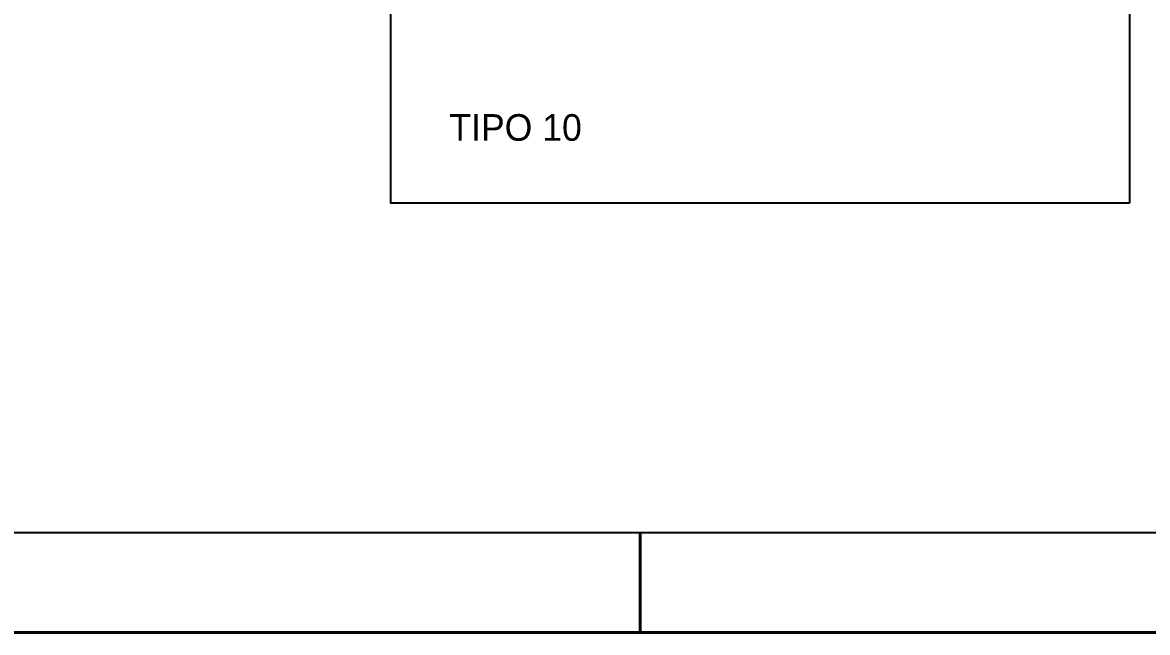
# Model space of a CAD drawing. Extents: x 17311 to 161354, y 153625 to 209880.
# Drawn here: x 20851 to 21760, y 205100 to 205593 of the extents above; entities that cross this region are included whole.
import ezdxf

# ---------------------------------------------------------------- set-up
doc = ezdxf.new("R2010")
doc.units = 0
doc.layers.get('0').update_dxf_attribs({"linetype": 'CONTINUOUS'})
doc.layers.add('FOLHA', color=255, linetype='CONTINUOUS', lineweight=40)
doc.layers.add('VIGAS', color=3, linetype='CONTINUOUS')
doc.styles.add('ROMAS860', font='ROMAS860.SHX', dxfattribs={"height": 8.5})

msp = doc.modelspace()

# ---------------------------------------------------------------- linework, layer by layer
at = {"color": 30}
msp.add_line((24239.28, 205180.82), (17511.8, 205180.82), dxfattribs=at)
at = {"layer": 'FOLHA'}
for p, q in [((21350.33, 205180.82), (21350.33, 205100.34)), ((24319.75, 205100.34), (17310.62, 205100.34))]:
    msp.add_line(p, q, dxfattribs=at)
at = {"layer": 'VIGAS', "color": 5}
msp.add_lwpolyline([(21745.71, 205447.06), (21148.9, 205447.06), (21148.9, 206411.85), (21745.71, 206411.85)], close=True, dxfattribs=at)

# ---------------------------------------------------------------- texts
at = {"linetype": 'Continuous', "style": 'ROMAS860'}
msp.add_text('TIPO 10', height=21.505, dxfattribs=at).set_placement((21196.18, 205497.58))

doc.saveas('drawing.dxf')
